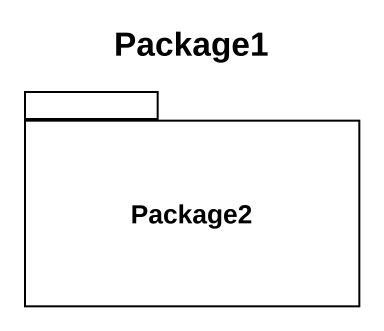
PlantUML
@startuml
title Package1
package Package2 {
}
@enduml
